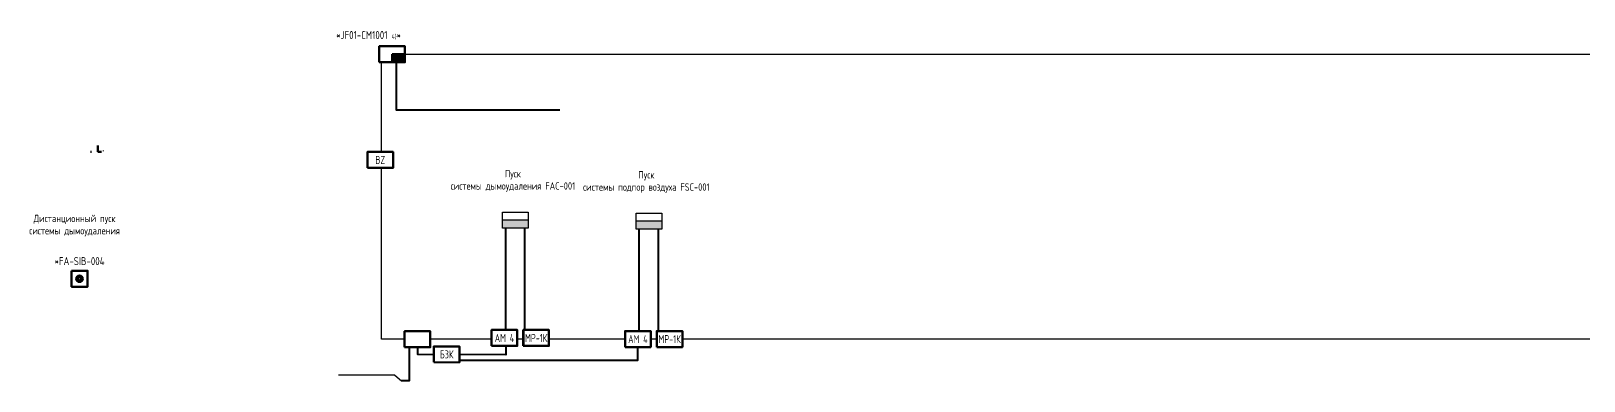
# Model space of a CAD drawing. Header units: millimetres. Extents: x 127230 to 906013, y -355313 to -209225.
# Drawn here: x 127230 to 175648, y -284658 to -273731 of the extents above; entities that cross this region are included whole.
import ezdxf
from ezdxf.enums import TextEntityAlignment as Align

# ---------------------------------------------------------------- set-up
doc = ezdxf.new("R2018")
doc.units = ezdxf.units.MM
doc.linetypes.add('Cплошная', pattern=[0])
for name, color, linetype, lineweight in [('АТ_ПС_ИП_025', 1, 'Continuous', 25), ('АТ_ПС_ППКП_025', 5, 'Continuous', 25), ('АТ_ПС_Текст_025', 7, 'Continuous', 25), ('АТ_ПС_Трасса_100', 1, 'Continuous', 100)]:
    doc.layers.add(name, color=color, linetype=linetype, lineweight=lineweight)
doc.layers.add('ПС2', color=230, linetype='Continuous')
doc.styles.add('GLE_OASR_TextStyle', font='GOST2304A.ttf')
doc.styles.get("Standard").update_dxf_attribs({"font": 'gost_0.ttf'})
doc.styles.add('ГОСТ 2.304', font='CS_Gost2304.shx', dxfattribs={"width": 0.8})

# ---------------------------------------------------------------- blocks, each defined once
blk = doc.blocks.new('*U56')
at = {"linetype": 'Continuous', "lineweight": -2}
h = blk.add_hatch(dxfattribs=at)
h.set_pattern_fill('ANGLE', color=0)
h.set_pattern_definition([(0, (7.841, 39.882), (0, 6.985), [5.08, -1.905]), (90, (7.841, 39.882), (-6.985, 4e-16), [5.08, -1.905])])
h.paths.add_polyline_path([(3.41, 42.45, 1), (6.91, 42.45, 1)])
h = blk.add_hatch()
h.set_pattern_fill('ANGLE', color=0)
h.set_pattern_definition([(0, (2.6406, 39.934), (0, 6.985), [5.08, -1.905]), (90, (2.6406, 39.934), (-6.985, 4e-16), [5.08, -1.905])])
h.paths.add_polyline_path([(6.25, 42.89), (6.25, 42.43), (7.64, 42.43)])
h.paths.add_polyline_path([(7.64, 42.43), (6.25, 42.43), (6.25, 41.98)])
at = {"linetype": 'Cплошная'}
blk.add_wipeout([(-2.5, 5), (-2.51, -0.01), (2.5, -0.01), (2.5, 5)], dxfattribs=at)
at = {"linetype": 'ByBlock', "lineweight": -2}
h = blk.add_hatch(color=0, dxfattribs=at)
h.dxf.hatch_style = 1
h.paths.add_polyline_path([(-1, 2.5, 1), (1, 2.5, 1)])
h.paths.add_polyline_path([(0.5, 2.5, -1), (-0.5, 2.5, -1)], flags=16)
at = {"color": 0, "linetype": 'ByBlock', "lineweight": -2}
blk.add_lwpolyline([(-2.5, 5), (2.5, 5), (2.5, 0), (-2.5, 0)], close=True, dxfattribs=at)
for radius in [1, 0.5]:
    blk.add_circle((0, 2.5), radius, dxfattribs=at)
blk = doc.blocks.new('*U53')
at = {"color": 0, "lineweight": 30, "width": 1.001, "flags": 104}
blk.add_attdef('ТЕКСТ1', text='', height=2.5, dxfattribs=at).set_placement((0.55, 3.27), align=Align.TOP_LEFT)
at = {"color": 0, "lineweight": 0}
blk.add_wipeout([(0, 4.3), (16.02, 4.3), (16.02, 0), (0, 0)], dxfattribs=at)
blk = doc.blocks.new('*U67')
at = {"linetype": 'Continuous', "lineweight": -2}
blk.add_hatch(color=0, dxfattribs=at).paths.add_polyline_path([(-4, 2.5), (-4, 0), (0, 0), (0, 2.5)])
at = {"color": 0, "linetype": 'Continuous', "lineweight": -2}
for points in [[(-8, 0), (-8, 5), (0, 5), (0, 0)], [(-4, 2.5), (-4, 0), (0, 0), (0, 2.5)]]:
    blk.add_lwpolyline(points, close=True, dxfattribs=at)
blk = doc.blocks.new('*U51')
at = {"color": 0, "linetype": 'Continuous', "lineweight": -2}
blk.add_lwpolyline([(-8, -0.03), (0, -0.03), (0, 4.97), (-8, 4.97)], close=True, dxfattribs=at)
at = {"color": 0, "linetype": 'Continuous', "lineweight": -2, "style": 'ГОСТ 2.304', "width": 0.8, "flags": 4}
blk.add_attdef('НАДПИСЬ', text='', height=2.5, dxfattribs=at).set_placement((-4, 2.47), align=Align.MIDDLE_CENTER)
blk = doc.blocks.new('*U70')
at = {"color": 0, "lineweight": 30, "width": 1.001, "flags": 104}
blk.add_attdef('ТЕКСТ1', text='', height=2.5, dxfattribs=at).set_placement((0.55, 3.27), align=Align.TOP_LEFT)
at = {"color": 0, "lineweight": 0}
blk.add_wipeout([(0, 4.3), (17.58, 4.3), (17.58, 0), (0, 0)], dxfattribs=at)
blk = doc.blocks.new('*U71')
at = {"color": 0, "lineweight": 30, "width": 1.001, "flags": 104}
blk.add_attdef('ТЕКСТ1', text='', height=2.5, dxfattribs=at).set_placement((0.55, 3.27), align=Align.TOP_LEFT)
at = {"color": 0, "lineweight": 0}
blk.add_wipeout([(0, 4.3), (17.84, 4.3), (17.84, 0), (0, 0)], dxfattribs=at)
blk = doc.blocks.new('*U68')
at = {"color": 0, "lineweight": 30, "width": 1.001, "flags": 104}
blk.add_attdef('ТЕКСТ1', text='', height=2.5, dxfattribs=at).set_placement((0.55, 3.27), align=Align.TOP_LEFT)
at = {"color": 0, "lineweight": 0}
blk.add_wipeout([(0, 4.3), (26.06, 4.3), (26.06, 0), (0, 0)], dxfattribs=at)
blk = doc.blocks.new('*U69')
at = {"color": 0, "lineweight": 30, "width": 1.001, "flags": 104}
blk.add_attdef('ТЕКСТ1', text='', height=2.5, dxfattribs=at).set_placement((0.55, 3.27), align=Align.TOP_LEFT)
at = {"color": 0, "lineweight": 0}
blk.add_wipeout([(0, 4.3), (22.58, 4.3), (22.58, 0), (0, 0)], dxfattribs=at)
blk = doc.blocks.new('*U62')
at = {"color": 0, "lineweight": 30, "width": 1.001, "flags": 104}
blk.add_attdef('ТЕКСТ1', text='', height=2.5, dxfattribs=at).set_placement((0.55, 3.27), align=Align.TOP_LEFT)
at = {"color": 0, "lineweight": 0}
blk.add_wipeout([(0, 4.3), (15.73, 4.3), (15.73, 0), (0, 0)], dxfattribs=at)
blk = doc.blocks.new('*U63')
at = {"color": 0, "linetype": 'Continuous', "lineweight": -2}
blk.add_lwpolyline([(-8, -0.03), (0, -0.03), (0, 4.97), (-8, 4.97)], close=True, dxfattribs=at)
at = {"color": 0, "linetype": 'Continuous', "lineweight": -2, "style": 'ГОСТ 2.304', "width": 0.8, "flags": 4}
blk.add_attdef('НАДПИСЬ', text='', height=2.5, dxfattribs=at).set_placement((-4, 2.47), align=Align.MIDDLE_CENTER)
blk = doc.blocks.new('*U64')
at = {"color": 0, "linetype": 'Continuous', "lineweight": -2}
blk.add_lwpolyline([(-8, -0.03), (0, -0.03), (0, 4.97), (-8, 4.97)], close=True, dxfattribs=at)
at = {"color": 0, "linetype": 'Continuous', "lineweight": -2, "style": 'ГОСТ 2.304', "width": 0.8, "flags": 4}
blk.add_attdef('НАДПИСЬ', text='', height=2.5, dxfattribs=at).set_placement((-4, 2.47), align=Align.MIDDLE_CENTER)
blk = doc.blocks.new('*U65')
at = {"linetype": 'Continuous', "lineweight": -2, "ltscale": 100}
h = blk.add_hatch(color=0, dxfattribs=at)
h.dxf.hatch_style = 1
h.paths.add_polyline_path([(0, 0), (0, 2.5), (-8, 2.5), (-8, 0)])
at = {"color": 0, "linetype": 'Continuous', "lineweight": -2, "ltscale": 100}
blk.add_line((0, 2.5), (-8, 2.5), dxfattribs=at)
at = {"color": 0, "linetype": 'Continuous', "lineweight": -2}
blk.add_lwpolyline([(-8, 0), (-8, 5), (0, 5), (0, 0)], close=True, dxfattribs=at)
blk = doc.blocks.new('*U66')
at = {"color": 0, "linetype": 'Continuous', "lineweight": -2}
blk.add_lwpolyline([(-8, -0.03), (0, -0.03), (0, 4.97), (-8, 4.97)], close=True, dxfattribs=at)
at = {"color": 0, "linetype": 'Continuous', "lineweight": -2, "style": 'ГОСТ 2.304', "width": 0.8, "flags": 4}
blk.add_attdef('НАДПИСЬ', text='', height=2.5, dxfattribs=at).set_placement((-4, 2.47), align=Align.MIDDLE_CENTER)
blk = doc.blocks.new('*U54')
at = {"color": 0, "lineweight": 30, "width": 1.001, "flags": 104}
blk.add_attdef('ТЕКСТ1', text='', height=2.5, dxfattribs=at).set_placement((0.55, 3.27), align=Align.TOP_LEFT)
at = {"color": 0, "lineweight": 0}
blk.add_wipeout([(0, 4.3), (21.07, 4.3), (21.07, 0), (0, 0)], dxfattribs=at)
blk = doc.blocks.new('*U50')
at = {"color": 0, "lineweight": 0}
blk.add_wipeout([(-2.08, 6.13), (-19.65, 6.12), (-19.65, 1.83), (-2.08, 1.83)], dxfattribs=at)
at = {"color": 0, "linetype": 'Cплошная', "lineweight": 25}
for q in [(-19.65, 1.83), (0, 0)]:
    blk.add_line((-2.08, 1.83), q, dxfattribs=at)
at = {"color": 0, "lineweight": 30, "flags": 104}
blk.add_attdef('ТЕКСТ1', text='', height=2.5, dxfattribs=at).set_placement((-2.99, 5.1), align=Align.TOP_RIGHT)
blk = doc.blocks.new('*U57')
at = {"color": 0, "lineweight": 30, "width": 1.001, "flags": 104}
blk.add_attdef('ТЕКСТ1', text='', height=2.5, dxfattribs=at).set_placement((0.55, 3.27), align=Align.TOP_LEFT)
at = {"color": 0, "lineweight": 0}
blk.add_wipeout([(0, 4.3), (22.58, 4.3), (22.58, 0), (0, 0)], dxfattribs=at)
blk = doc.blocks.new('*U58')
at = {"color": 0, "lineweight": 30, "width": 1.001, "flags": 104}
blk.add_attdef('ТЕКСТ1', text='', height=2.5, dxfattribs=at).set_placement((0.55, 3.27), align=Align.TOP_LEFT)
at = {"color": 0, "lineweight": 0}
blk.add_wipeout([(0, 4.3), (15.73, 4.3), (15.73, 0), (0, 0)], dxfattribs=at)
blk = doc.blocks.new('*U59')
at = {"color": 0, "linetype": 'Continuous', "lineweight": -2}
blk.add_lwpolyline([(-8, -0.03), (0, -0.03), (0, 4.97), (-8, 4.97)], close=True, dxfattribs=at)
at = {"color": 0, "linetype": 'Continuous', "lineweight": -2, "style": 'ГОСТ 2.304', "width": 0.8, "flags": 4}
blk.add_attdef('НАДПИСЬ', text='', height=2.5, dxfattribs=at).set_placement((-4, 2.47), align=Align.MIDDLE_CENTER)
blk = doc.blocks.new('*U60')
at = {"color": 0, "linetype": 'Continuous', "lineweight": -2}
blk.add_lwpolyline([(-8, -0.03), (0, -0.03), (0, 4.97), (-8, 4.97)], close=True, dxfattribs=at)
at = {"color": 0, "linetype": 'Continuous', "lineweight": -2, "style": 'ГОСТ 2.304', "width": 0.8, "flags": 4}
blk.add_attdef('НАДПИСЬ', text='', height=2.5, dxfattribs=at).set_placement((-4, 2.47), align=Align.MIDDLE_CENTER)
blk = doc.blocks.new('*U61')
at = {"linetype": 'Continuous', "lineweight": -2, "ltscale": 100}
h = blk.add_hatch(color=0, dxfattribs=at)
h.dxf.hatch_style = 1
h.paths.add_polyline_path([(0, 0), (0, 2.5), (-8, 2.5), (-8, 0)])
at = {"color": 0, "linetype": 'Continuous', "lineweight": -2, "ltscale": 100}
blk.add_line((0, 2.5), (-8, 2.5), dxfattribs=at)
at = {"color": 0, "linetype": 'Continuous', "lineweight": -2}
blk.add_lwpolyline([(-8, 0), (-8, 5), (0, 5), (0, 0)], close=True, dxfattribs=at)

msp = doc.modelspace()

# ---------------------------------------------------------------- linework, layer by layer
at = {"layer": 'АТ_ПС_Трасса_100', "lineweight": 25, "ltscale": 100}
msp.add_lwpolyline([(138886, -274459), (192685, -274459), (192685, -283351), (138152, -283351), (138152, -274709)], dxfattribs=at)
at = {"layer": 'АТ_ПС_Трасса_100', "color": 3, "linetype": 'Cплошная', "lineweight": 40, "transparency": 33554687}
for points in [[(138615, -274709), (138615, -276197), (143715, -276197)], [(142032, -283066), (142032, -279886)], [(142628, -283066), (142628, -279886)], [(146192, -283101), (146192, -279922)], [(146789, -283101), (146789, -279922)]]:
    msp.add_lwpolyline(points, dxfattribs=at)
at = {"layer": 'АТ_ПС_Трасса_100', "color": 6, "lineweight": 40}
for points in [[(139014, -283606), (139014, -284656), (138778, -284656)], [(139276, -283604), (139276, -283826), (139787, -283827)], [(142035, -283566), (142035, -283838), (140587, -283828), (140587, -283828)]]:
    msp.add_lwpolyline(points, dxfattribs=at)

# ---------------------------------------------------------------- block references
at = {"layer": 'АТ_ПС_ИП_025', "color": 5, "lineweight": 50, "transparency": 33554687, "xscale": 100, "yscale": 100, "zscale": 100}
msp.add_blockref('*U56', (128741, -281716), dxfattribs=at)
at = {"layer": 'АТ_ПС_ППКП_025', "color": 1, "linetype": 'Continuous', "lineweight": 50, "xscale": 100, "yscale": 100, "zscale": 100}
msp.add_blockref('*U67', (138886, -274709), dxfattribs=at)
at = {"layer": 'АТ_ПС_Текст_025', "transparency": 33554687}
ref = msp.add_blockref('*U71', (139378, -284642), dxfattribs=dict(at, xscale=99.99980000000001, yscale=99.99980000000001, zscale=99.99980000000001))
lines = msp.add_mtext('\\W1.0010;*FА-PDU-001', dxfattribs={"layer": '0', "color": 0, "insert": (139433, -284315), "char_height": 2.5, "attachment_point": 1})
ref.add_attrib('ТЕКСТ1', '', (139433, -284315), dxfattribs={"flags": 104}).embed_mtext(lines)

# ---------------------------------------------------------------- texts
at = {"layer": 'АТ_ПС_Трасса_100', "lineweight": 25, "ltscale": 100, "insert": (136744, -273732), "char_height": 250, "attachment_point": 1, "style": 'GLE_OASR_TextStyle'}
msp.add_mtext_dynamic_manual_height_columns('{\\fGOST type A|b0|i0|c204|p34;\\C0;*JF01-CM1001 \\H0.6x;\\T0.95;4)\\H1.66667x;\\T1;*}', width=2994.35, gutter_width=0.175, heights=[0], dxfattribs=at)

# ---------------------------------------------------------------- next in the draw order: block references
at = {"layer": 'АТ_ПС_Текст_025', "transparency": 33554636}
ref = msp.add_blockref('*U53', (143809, -276381), dxfattribs=dict(at, xscale=99.99980000000001, yscale=99.99980000000001, zscale=99.99980000000001))
lines = msp.add_mtext('сигнал (АСУЭ) F0-########-JU01-CA-0001', dxfattribs={"layer": '0', "color": 0, "insert": (143864, -276053), "char_height": 2.5, "attachment_point": 1})
ref.add_attrib('ТЕКСТ1', '', (143864, -276053), dxfattribs={"flags": 104}).embed_mtext(lines)
ref = msp.add_blockref('*U53', (136463, -277436), dxfattribs=dict(at, xscale=99.99980000000001, yscale=99.99980000000001, zscale=99.99980000000001))
lines = msp.add_mtext('\\W1.0010;\\pxsm0.8,ql;{\\C7;*FA-BZ-002}', dxfattribs={"layer": '0', "color": 0, "insert": (136518, -277109), "char_height": 2.5, "attachment_point": 1})
ref.add_attrib('ТЕКСТ1', '', (136518, -277109), dxfattribs={"flags": 104}).embed_mtext(lines)
at = {"layer": 'АТ_ПС_Текст_025', "transparency": 33554636, "xscale": 99.99980000000001, "yscale": 99.99980000000001, "zscale": 99.99980000000001, "rotation": 90.0000000004073}
msp.add_blockref('*U54', (147300, -282439), dxfattribs=at)
at = {"layer": 'АТ_ПС_Текст_025', "transparency": 33554687}
ref = msp.add_blockref('*U70', (138410, -282958), dxfattribs=dict(at, xscale=99.99980000000001, yscale=99.99980000000001, zscale=99.99980000000001))
lines = msp.add_mtext('\\W1.0010;*FА-UPS-001', dxfattribs={"layer": '0', "color": 0, "insert": (138464, -282631), "char_height": 2.5, "attachment_point": 1})
ref.add_attrib('ТЕКСТ1', '', (138464, -282631), dxfattribs={"flags": 104}).embed_mtext(lines)
ref = msp.add_blockref('*U68', (142672, -282979), dxfattribs=dict(at, xscale=99.99980000000001, yscale=99.99980000000001, zscale=99.99980000000001))
lines = msp.add_mtext('\\W1.0010;**FA-MR-011', dxfattribs={"layer": '0', "color": 0, "insert": (142727, -282651), "char_height": 2.5, "attachment_point": 1})
ref.add_attrib('ТЕКСТ1', '', (142727, -282651), dxfattribs={"flags": 104}).embed_mtext(lines)
at = {"layer": 'АТ_ПС_Текст_025', "linetype": 'Continuous'}
ref = msp.add_blockref('*U50', (138780, -284658), dxfattribs=dict(at, xscale=100, yscale=100, zscale=100))
lines = msp.add_mtext('230 В AC*** ', dxfattribs={"layer": '0', "color": 0, "insert": (138481, -284148), "char_height": 2.5, "attachment_point": 1})
ref.add_attrib('ТЕКСТ1', '', (138481, -284148), dxfattribs={"flags": 104}).embed_mtext(lines)
at = {"layer": 'ПС2', "color": 18, "true_color": 0x000000, "transparency": 33554687}
ref = msp.add_blockref('*U69', (141134, -279320), dxfattribs=dict(at, xscale=99.99980000000001, yscale=99.99980000000001, zscale=99.99980000000001))
lines = msp.add_mtext('\\W1.0010;**JS05-FSC-0004', dxfattribs={"layer": '0', "color": 0, "insert": (141189, -278993), "char_height": 2.5, "attachment_point": 1})
ref.add_attrib('ТЕКСТ1', '', (141189, -278993), dxfattribs={"flags": 104}).embed_mtext(lines)
ref = msp.add_blockref('*U57', (145295, -279356), dxfattribs=dict(at, xscale=99.99980000000001, yscale=99.99980000000001, zscale=99.99980000000001))
lines = msp.add_mtext('\\W1.0010;**JS05-FSC-0004', dxfattribs={"layer": '0', "color": 0, "insert": (145350, -279028), "char_height": 2.5, "attachment_point": 1})
ref.add_attrib('ТЕКСТ1', '', (145350, -279028), dxfattribs={"flags": 104}).embed_mtext(lines)

# ---------------------------------------------------------------- next in the draw order: texts
at = {"layer": 'АТ_ПС_Текст_025', "style": 'GLE_OASR_TextStyle'}
msp.add_text('*FA-SIB-004', height=250, dxfattribs=at).set_placement((128741, -280916), align=Align.MIDDLE_CENTER)
at = {"layer": 'АТ_ПС_Текст_025', "lineweight": 25, "insert": (128586, -279470), "char_height": 250, "width": 2750.78, "attachment_point": 2, "style": 'GLE_OASR_TextStyle'}
msp.add_mtext('{\\H0.91667x;Дистанционный пуск \\Pсистемы дымоудаления}', dxfattribs=at)

# ---------------------------------------------------------------- next in the draw order: block references
at = {"layer": 'АТ_ПС_Текст_025', "transparency": 33554636, "xscale": 99.99980000000001, "yscale": 99.99980000000001, "zscale": 99.99980000000001, "rotation": 90.0000000004073}
msp.add_blockref('*U54', (143139, -282404), dxfattribs=at)
at = {"layer": 'АТ_ПС_Текст_025', "transparency": 33554687}
ref = msp.add_blockref('*U62', (140305, -282984), dxfattribs=dict(at, xscale=99.99980000000001, yscale=99.99980000000001, zscale=99.99980000000001))
lines = msp.add_mtext('\\W1.0010;**FA-AE-011', dxfattribs={"layer": '0', "color": 0, "insert": (140360, -282656), "char_height": 2.5, "attachment_point": 1})
ref.add_attrib('ТЕКСТ1', '', (140360, -282656), dxfattribs={"flags": 104}).embed_mtext(lines)
ref = msp.add_blockref('*U58', (144491, -282973), dxfattribs=dict(at, xscale=99.99980000000001, yscale=99.99980000000001, zscale=99.99980000000001))
lines = msp.add_mtext('\\W1.0010;**FA-AE-011', dxfattribs={"layer": '0', "color": 0, "insert": (144545, -282646), "char_height": 2.5, "attachment_point": 1})
ref.add_attrib('ТЕКСТ1', '', (144545, -282646), dxfattribs={"flags": 104}).embed_mtext(lines)

# ---------------------------------------------------------------- next in the draw order: texts
at = {"layer": 'АТ_ПС_Текст_025', "lineweight": 25, "char_height": 250, "attachment_point": 2, "style": 'GLE_OASR_TextStyle'}
for s, insert, width in [('{\\H0.91667x;Пуск \\Pсистемы дымоудаления FAC-001}', (142254, -278072), 3958.4), ('{\\H0.91667x;Пуск \\Pсистемы подпор воздуха FSC-001}', (146415, -278107), 4176.19)]:
    msp.add_mtext(s, dxfattribs=dict(at, insert=insert, width=width))

# ---------------------------------------------------------------- next in the draw order: wipeouts: each hides what was drawn before it
at = {"lineweight": 25}
for points in [[(137718, -277506), (138518, -277506), (138518, -278006), (137718, -278006)], [(141933, -279386), (142733, -279386), (142733, -279886), (141933, -279886)], [(146094, -279422), (146894, -279422), (146894, -279922), (146094, -279922)], [(138877, -283106), (139677, -283106), (139677, -283606), (138877, -283606)]]:
    msp.add_wipeout(points, dxfattribs=at).dxf.layer = 'АТ_ПС_Трасса_100'

# ---------------------------------------------------------------- next in the draw order: block references
at = {"layer": 'АТ_ПС_ИП_025', "color": 5, "transparency": 33554687, "xscale": 100, "yscale": 100, "zscale": 100}
for name, p in [('*U65', (142733, -279886)), ('*U61', (146894, -279922))]:
    msp.add_blockref(name, p, dxfattribs=at)
at = {"layer": 'АТ_ПС_ППКП_025', "color": 1, "linetype": 'Continuous', "lineweight": 50}
ref = msp.add_blockref('*U51', (138518, -278002), dxfattribs=dict(at, xscale=100, yscale=100, zscale=100))
ref.add_attrib('НАДПИСЬ', 'BZ', dxfattribs={"layer": '0', "color": 0, "linetype": 'Continuous', "lineweight": -2, "height": 250, "style": 'ГОСТ 2.304', "width": 0.8}).set_placement((138118, -277756), align=Align.MIDDLE_CENTER)
at = {"layer": 'АТ_ПС_Текст_025', "transparency": 33554636, "xscale": 99.99980000000001, "yscale": 99.99980000000001, "zscale": 99.99980000000001, "rotation": 90.0000000004073}
for p in [(141943, -282480), (146104, -282516)]:
    msp.add_blockref('*U54', p, dxfattribs=at)

# ---------------------------------------------------------------- next in the draw order: wipeouts: each hides what was drawn before it
at = {"lineweight": 25}
for points in [[(141591, -283066), (142391, -283066), (142391, -283566), (141591, -283566)], [(139788, -283588), (140588, -283588), (140588, -284088), (139788, -284088)]]:
    msp.add_wipeout(points, dxfattribs=at).dxf.layer = 'АТ_ПС_Трасса_100'

# ---------------------------------------------------------------- next in the draw order: block references
at = {"layer": 'АТ_ПС_ИП_025', "lineweight": 50, "transparency": 33554687}
ref = msp.add_blockref('*U66', (140587, -284074), dxfattribs=dict(at, xscale=100, yscale=100, zscale=100, rotation=359.8566537606426))
ref.add_attrib('НАДПИСЬ', 'БЗК', dxfattribs={"layer": '0', "color": 0, "linetype": 'Continuous', "lineweight": -2, "height": 250, "rotation": 359.8567, "style": 'ГОСТ 2.304', "width": 0.8}).set_placement((140187, -283827), align=Align.MIDDLE_CENTER)

# ---------------------------------------------------------------- next in the draw order: wipeouts: each hides what was drawn before it
at = {"lineweight": 25}
msp.add_wipeout([(142579, -283066), (143379, -283066), (143379, -283566), (142579, -283566)], dxfattribs=at).dxf.layer = 'АТ_ПС_Трасса_100'

# ---------------------------------------------------------------- next in the draw order: linework, layer by layer
at = {"layer": 'АТ_ПС_Трасса_100', "color": 6, "lineweight": 40}
msp.add_lwpolyline([(146141, -283601), (146141, -284014), (140587, -284014), (140587, -284014)], dxfattribs=at)

# ---------------------------------------------------------------- next in the draw order: block references
at = {"layer": 'АТ_ПС_ИП_025', "lineweight": 50, "transparency": 33554687}
ref = msp.add_blockref('*U63', (142390, -283562), dxfattribs=dict(at, xscale=100, yscale=100, zscale=100))
ref.add_attrib('НАДПИСЬ', 'АМ 4', dxfattribs={"layer": '0', "color": 0, "linetype": 'Continuous', "lineweight": -2, "height": 250, "style": 'ГОСТ 2.304', "width": 0.8}).set_placement((141991, -283316), align=Align.MIDDLE_CENTER)
ref = msp.add_blockref('*U64', (143378, -283562), dxfattribs=dict(at, xscale=100, yscale=100, zscale=100))
ref.add_attrib('НАДПИСЬ', 'МР-1К', dxfattribs={"layer": '0', "color": 0, "linetype": 'Continuous', "lineweight": -2, "height": 250, "style": 'ГОСТ 2.304', "width": 0.8}).set_placement((142979, -283316), align=Align.MIDDLE_CENTER)

# ---------------------------------------------------------------- next in the draw order: wipeouts: each hides what was drawn before it
at = {"lineweight": 50, "transparency": 33554687}
msp.add_wipeout([(138876, -283603), (138877, -283106), (139677, -283108), (139676, -283605)], dxfattribs=at).dxf.layer = 'АТ_ПС_ИП_025'

# ---------------------------------------------------------------- next in the draw order: linework, layer by layer
at = {"layer": 'АТ_ПС_ИП_025', "lineweight": 50, "transparency": 33554687}
msp.add_lwpolyline([(138876, -283603), (139676, -283605), (139677, -283108), (138877, -283106)], close=True, dxfattribs=at)

# ---------------------------------------------------------------- next in the draw order: wipeouts: each hides what was drawn before it
at = {"lineweight": 25}
msp.add_wipeout([(145751, -283101), (146551, -283101), (146551, -283601), (145751, -283601)], dxfattribs=at).dxf.layer = 'АТ_ПС_Трасса_100'

# ---------------------------------------------------------------- next in the draw order: wipeouts: each hides what was drawn before it
msp.add_wipeout([(146739, -283101), (147539, -283101), (147539, -283601), (146739, -283601)], dxfattribs=at).dxf.layer = 'АТ_ПС_Трасса_100'

# ---------------------------------------------------------------- next in the draw order: block references
at = {"layer": 'АТ_ПС_ИП_025', "lineweight": 50, "transparency": 33554687}
ref = msp.add_blockref('*U59', (146551, -283598), dxfattribs=dict(at, xscale=100, yscale=100, zscale=100))
ref.add_attrib('НАДПИСЬ', 'АМ 4', dxfattribs={"layer": '0', "color": 0, "linetype": 'Continuous', "lineweight": -2, "height": 250, "style": 'ГОСТ 2.304', "width": 0.8}).set_placement((146151, -283351), align=Align.MIDDLE_CENTER)
ref = msp.add_blockref('*U60', (147539, -283598), dxfattribs=dict(at, xscale=100, yscale=100, zscale=100))
ref.add_attrib('НАДПИСЬ', 'МР-1К', dxfattribs={"layer": '0', "color": 0, "linetype": 'Continuous', "lineweight": -2, "height": 250, "style": 'ГОСТ 2.304', "width": 0.8}).set_placement((147139, -283351), align=Align.MIDDLE_CENTER)

doc.saveas('drawing.dxf')
